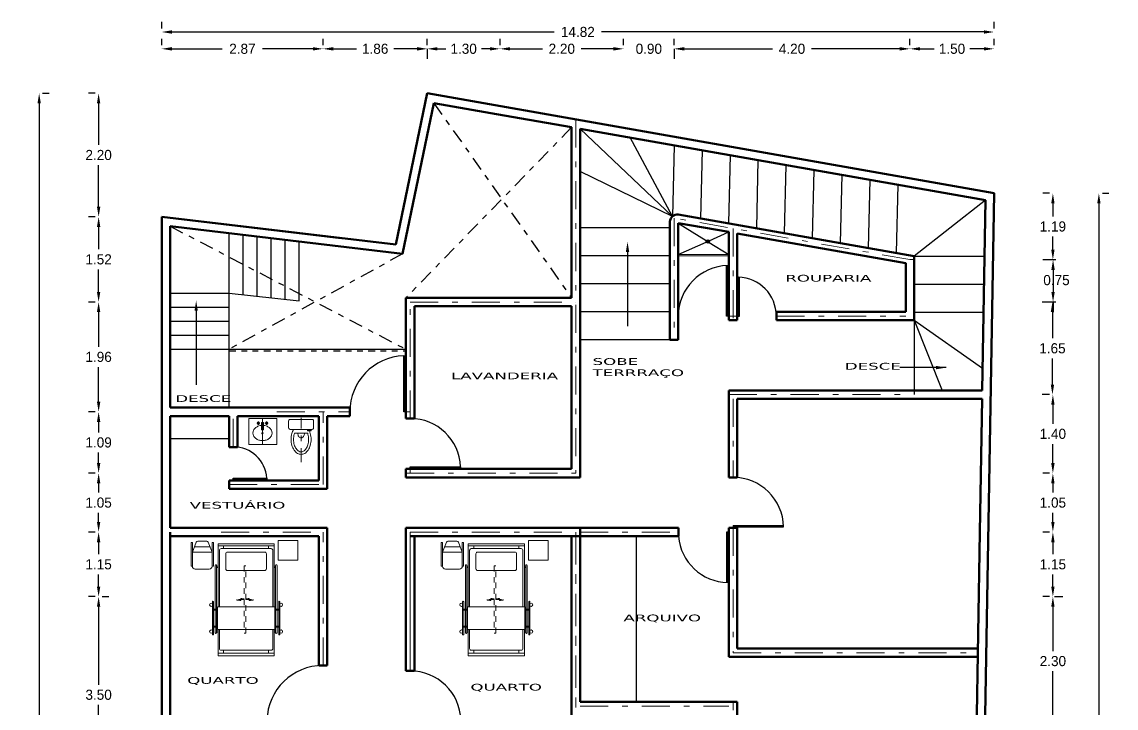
# Model space of a CAD drawing. Extents: x 80.1 to 126.1, y 13.8 to 42.4.
# Drawn here: x 106.63 to 126.12, y 30.13 to 42.37 of the extents above; entities that cross this region are included whole.
import ezdxf

# ---------------------------------------------------------------- set-up
doc = ezdxf.new("R2010")
doc.units = 0
doc.header["$MEASUREMENT"] = 0
doc.header["$PDMODE"] = 2
for name, pattern in [('DASHDOT', [1, 0.5, -0.25, 0, -0.25]), ('DASHDOT2', [0.5, 0.25, -0.125, 0, -0.125]), ('DIVIDE5', [0.24, 0.12, -0.04, 0, -0.04, 0, -0.04]), ('EJES630', [6.3, 5.5, -0.4, 0, -0.4]), ('HIDDEN5', [0.07, 0.04, -0.03])]:
    doc.linetypes.add(name, pattern=pattern)
doc.layers.get('0').update_dxf_attribs({"linetype": 'CONTINUOUS'})
doc.layers.get('DEFPOINTS').update_dxf_attribs({"linetype": 'CONTINUOUS'})
for name, color, linetype, lineweight in [('EJES', 4, 'EJES630', 13), ('MOB', 7, 'CONTINUOUS', 9), ('MUROS', 5, 'CONTINUOUS', 50)]:
    doc.layers.add(name, color=color, linetype=linetype, lineweight=lineweight)
doc.styles.add('100', font='verdana.ttf', dxfattribs={"width": 1.8, "height": 0.12})
doc.dimstyles.get("Standard").update_dxf_attribs({"dimtxt": 0.18045, "dimasz": 0.18, "dimexe": 0.18, "dimexo": 0.0625, "dimgap": 0.09, "dimtad": 0, "dimtih": 1, "dimtoh": 1, "dimzin": 0, "dimdsep": 46, "dimtxsty": 'Standard', "dimblk2": 'CLOSEDBLANK', "dimcen": 0.09, "dimadec": 0, "dimazin": 0, "dimtfac": 1, "dimtofl": 0, "dimtmove": 0, "dimatfit": 3, "dimfxl": 1, "dimtolj": 1, "dimtzin": 0, "dimarcsym": 0})

# ---------------------------------------------------------------- blocks, each defined once
blk = doc.blocks.new('*D77')
at = {"color": 0, "lineweight": -2}
for p, q in [((109.12, 41.948), (109.12, 42.065)), ((111.994, 41.948), (111.994, 42.065)), ((109.3, 41.885), (110.196, 41.885)), ((111.814, 41.885), (110.917, 41.885))]:
    blk.add_line(p, q, dxfattribs=at)
at = {"color": 0}
for points in [[(109.3, 41.915), (109.3, 41.855), (109.12, 41.885)], [(111.814, 41.915), (111.814, 41.855), (111.994, 41.885)]]:
    blk.add_solid(points, dxfattribs=at)
at = {"layer": 'DEFPOINTS', "color": 0}
for p in [(109.12, 41.885), (111.994, 41.885), (111.994, 41.885)]:
    blk.add_point(p, dxfattribs=at)
at = {"color": 0, "insert": (110.557, 41.885), "char_height": 0.1804, "attachment_point": 5}
blk.add_mtext('\\A1;2.87', dxfattribs=at)
blk = doc.blocks.new('_ClosedBlank')
at = {"color": 0, "linetype": 'ByBlock', "lineweight": -2}
for p, q in [((-1, 0.17), (0, 0)), ((-1, 0.17), (-1, -0.17)), ((0, 0), (-1, -0.17))]:
    blk.add_line(p, q, dxfattribs=at)
blk = doc.blocks.new('*D78')
at = {"color": 0, "lineweight": -2}
for p, q in [((111.994, 41.948), (111.994, 42.065)), ((113.849, 41.948), (113.849, 42.065)), ((112.174, 41.885), (112.591, 41.885)), ((113.669, 41.885), (113.252, 41.885))]:
    blk.add_line(p, q, dxfattribs=at)
at = {"color": 0}
for points in [[(112.174, 41.915), (112.174, 41.855), (111.994, 41.885)], [(113.669, 41.915), (113.669, 41.855), (113.849, 41.885)]]:
    blk.add_solid(points, dxfattribs=at)
at = {"layer": 'DEFPOINTS', "color": 0}
for p in [(111.994, 41.885), (113.849, 41.885), (113.849, 41.885)]:
    blk.add_point(p, dxfattribs=at)
at = {"color": 0, "insert": (112.921, 41.885), "char_height": 0.1804, "attachment_point": 5}
blk.add_mtext('\\A1;1.86', dxfattribs=at)
blk = doc.blocks.new('*D79')
at = {"color": 0, "lineweight": -2}
for p, q in [((115.145, 41.948), (115.145, 42.065)), ((113.849, 41.885), (113.849, 41.705)), ((114.029, 41.885), (114.181, 41.885)), ((114.965, 41.885), (114.812, 41.885))]:
    blk.add_line(p, q, dxfattribs=at)
at = {"color": 0}
for points in [[(114.029, 41.915), (114.029, 41.855), (113.849, 41.885)], [(114.965, 41.915), (114.965, 41.855), (115.145, 41.885)]]:
    blk.add_solid(points, dxfattribs=at)
at = {"layer": 'DEFPOINTS', "color": 0}
for p in [(113.849, 41.948), (115.145, 41.885), (115.145, 41.885)]:
    blk.add_point(p, dxfattribs=at)
at = {"color": 0, "insert": (114.497, 41.885), "char_height": 0.1804, "attachment_point": 5}
blk.add_mtext('\\A1;1.30', dxfattribs=at)
blk = doc.blocks.new('*D80')
at = {"color": 0, "lineweight": -2}
for p, q in [((115.145, 41.948), (115.145, 42.065)), ((117.345, 41.948), (117.345, 42.065)), ((115.325, 41.885), (115.899, 41.885)), ((117.165, 41.885), (116.59, 41.885))]:
    blk.add_line(p, q, dxfattribs=at)
at = {"color": 0}
for points in [[(115.325, 41.915), (115.325, 41.855), (115.145, 41.885)], [(117.165, 41.915), (117.165, 41.855), (117.345, 41.885)]]:
    blk.add_solid(points, dxfattribs=at)
at = {"layer": 'DEFPOINTS', "color": 0}
for p in [(115.145, 41.885), (117.345, 41.885), (117.345, 41.885)]:
    blk.add_point(p, dxfattribs=at)
at = {"color": 0, "insert": (116.245, 41.885), "char_height": 0.1804, "attachment_point": 5}
blk.add_mtext('\\A1;2.20', dxfattribs=at)
blk = doc.blocks.new('*D81')
at = {"color": 0, "lineweight": -2}
for p, q in [((117.345, 41.948), (117.345, 42.065)), ((118.245, 41.948), (118.245, 42.065)), ((117.165, 41.885), (116.985, 41.885)), ((118.425, 41.885), (118.605, 41.885))]:
    blk.add_line(p, q, dxfattribs=at)
at = {"color": 0}
for points in [[(117.165, 41.915), (117.165, 41.855), (117.345, 41.885)], [(118.425, 41.915), (118.425, 41.855), (118.245, 41.885)]]:
    blk.add_solid(points, dxfattribs=at)
at = {"layer": 'DEFPOINTS', "color": 0}
for p in [(117.345, 41.885), (118.245, 41.885), (118.245, 41.885)]:
    blk.add_point(p, dxfattribs=at)
at = {"color": 0, "insert": (117.795, 41.885), "char_height": 0.1804, "attachment_point": 5}
blk.add_mtext('\\A1;0.90', dxfattribs=at)
blk = doc.blocks.new('*D82')
at = {"color": 0, "lineweight": -2}
for p, q in [((122.445, 41.948), (122.445, 42.065)), ((118.245, 41.885), (118.245, 41.705)), ((118.425, 41.885), (119.999, 41.885)), ((122.265, 41.885), (120.69, 41.885))]:
    blk.add_line(p, q, dxfattribs=at)
at = {"color": 0}
for points in [[(118.425, 41.915), (118.425, 41.855), (118.245, 41.885)], [(122.265, 41.915), (122.265, 41.855), (122.445, 41.885)]]:
    blk.add_solid(points, dxfattribs=at)
at = {"layer": 'DEFPOINTS', "color": 0}
for p in [(118.245, 41.948), (122.445, 41.885), (122.445, 41.885)]:
    blk.add_point(p, dxfattribs=at)
at = {"color": 0, "insert": (120.345, 41.885), "char_height": 0.1804, "attachment_point": 5}
blk.add_mtext('\\A1;4.20', dxfattribs=at)
blk = doc.blocks.new('*D83')
at = {"color": 0, "lineweight": -2}
for p, q in [((122.445, 41.948), (122.445, 42.065)), ((123.943, 41.948), (123.943, 42.065)), ((122.625, 41.885), (122.878, 41.885)), ((123.763, 41.885), (123.509, 41.885))]:
    blk.add_line(p, q, dxfattribs=at)
at = {"color": 0}
for points in [[(122.625, 41.915), (122.625, 41.855), (122.445, 41.885)], [(123.763, 41.915), (123.763, 41.855), (123.943, 41.885)]]:
    blk.add_solid(points, dxfattribs=at)
at = {"layer": 'DEFPOINTS', "color": 0}
for p in [(122.445, 41.885), (123.943, 41.885), (123.943, 41.885)]:
    blk.add_point(p, dxfattribs=at)
at = {"color": 0, "insert": (123.194, 41.885), "char_height": 0.1804, "attachment_point": 5}
blk.add_mtext('\\A1;1.50', dxfattribs=at)
blk = doc.blocks.new('*D84')
at = {"color": 0, "lineweight": -2}
for p, q in [((109.12, 42.248), (109.12, 42.365)), ((123.943, 42.248), (123.943, 42.365)), ((109.3, 42.185), (116.11, 42.185)), ((123.763, 42.185), (116.952, 42.185))]:
    blk.add_line(p, q, dxfattribs=at)
at = {"color": 0}
for points in [[(109.3, 42.215), (109.3, 42.155), (109.12, 42.185)], [(123.763, 42.215), (123.763, 42.155), (123.943, 42.185)]]:
    blk.add_solid(points, dxfattribs=at)
at = {"layer": 'DEFPOINTS', "color": 0}
for p in [(109.12, 42.185), (123.943, 42.185), (123.943, 42.185)]:
    blk.add_point(p, dxfattribs=at)
at = {"color": 0, "insert": (116.531, 42.185), "char_height": 0.1804, "attachment_point": 5}
blk.add_mtext('\\A1;14.82', dxfattribs=at)
blk = doc.blocks.new('*D85')
at = {"color": 0, "lineweight": -2}
for p, q in [((124.929, 39.31), (124.811, 39.31)), ((124.991, 39.13), (124.991, 38.898)), ((124.991, 38.305), (124.991, 38.538)), ((124.929, 38.125), (124.811, 38.125))]:
    blk.add_line(p, q, dxfattribs=at)
at = {"color": 0}
for points in [[(124.961, 39.13), (125.021, 39.13), (124.991, 39.31)], [(124.961, 38.305), (125.021, 38.305), (124.991, 38.125)]]:
    blk.add_solid(points, dxfattribs=at)
at = {"layer": 'DEFPOINTS', "color": 0}
for p in [(124.991, 39.31), (124.991, 38.125), (124.991, 38.125)]:
    blk.add_point(p, dxfattribs=at)
at = {"color": 0, "insert": (124.991, 38.718), "char_height": 0.1804, "attachment_point": 5}
blk.add_mtext('\\A1;1.19', dxfattribs=at)
blk = doc.blocks.new('*D86')
at = {"color": 0, "lineweight": -2}
for p, q in [((124.929, 35.722), (124.811, 35.722)), ((124.991, 35.542), (124.991, 35.202)), ((124.991, 34.502), (124.991, 34.842)), ((124.929, 34.322), (124.811, 34.322))]:
    blk.add_line(p, q, dxfattribs=at)
at = {"color": 0}
for points in [[(124.961, 35.542), (125.021, 35.542), (124.991, 35.722)], [(124.961, 34.502), (125.021, 34.502), (124.991, 34.322)]]:
    blk.add_solid(points, dxfattribs=at)
at = {"layer": 'DEFPOINTS', "color": 0}
for p in [(124.991, 35.722), (124.991, 34.322), (124.991, 34.322)]:
    blk.add_point(p, dxfattribs=at)
at = {"color": 0, "insert": (124.991, 35.022), "char_height": 0.1804, "attachment_point": 5}
blk.add_mtext('\\A1;1.40', dxfattribs=at)
blk = doc.blocks.new('*D87')
at = {"color": 0, "lineweight": -2}
for p, q in [((124.929, 34.322), (124.811, 34.322)), ((124.991, 34.142), (124.991, 33.977)), ((124.991, 33.452), (124.991, 33.617)), ((124.929, 33.272), (124.811, 33.272))]:
    blk.add_line(p, q, dxfattribs=at)
at = {"color": 0}
for points in [[(124.961, 34.142), (125.021, 34.142), (124.991, 34.322)], [(124.961, 33.452), (125.021, 33.452), (124.991, 33.272)]]:
    blk.add_solid(points, dxfattribs=at)
at = {"layer": 'DEFPOINTS', "color": 0}
for p in [(124.991, 34.322), (124.991, 33.272), (124.991, 33.272)]:
    blk.add_point(p, dxfattribs=at)
at = {"color": 0, "insert": (124.991, 33.797), "char_height": 0.1804, "attachment_point": 5}
blk.add_mtext('\\A1;1.05', dxfattribs=at)
blk = doc.blocks.new('*D88')
at = {"color": 0, "lineweight": -2}
for p, q in [((124.929, 33.272), (124.811, 33.272)), ((124.991, 33.092), (124.991, 32.877)), ((124.991, 32.302), (124.991, 32.517)), ((124.929, 32.122), (124.811, 32.122))]:
    blk.add_line(p, q, dxfattribs=at)
at = {"color": 0}
for points in [[(124.961, 33.092), (125.021, 33.092), (124.991, 33.272)], [(124.961, 32.302), (125.021, 32.302), (124.991, 32.122)]]:
    blk.add_solid(points, dxfattribs=at)
at = {"layer": 'DEFPOINTS', "color": 0}
for p in [(124.991, 33.272), (124.991, 32.122), (124.991, 32.122)]:
    blk.add_point(p, dxfattribs=at)
at = {"color": 0, "insert": (124.991, 32.697), "char_height": 0.1804, "attachment_point": 5}
blk.add_mtext('\\A1;1.15', dxfattribs=at)
blk = doc.blocks.new('*D92')
at = {"color": 0, "lineweight": -2}
for p, q in [((125.872, 39.31), (125.99, 39.31)), ((125.81, 39.13), (125.81, 29.395)), ((125.81, 19.299), (125.81, 29.035)), ((125.747, 19.119), (125.63, 19.119))]:
    blk.add_line(p, q, dxfattribs=at)
at = {"color": 0}
for points in [[(125.78, 39.13), (125.84, 39.13), (125.81, 39.31)], [(125.78, 19.299), (125.84, 19.299), (125.81, 19.119)]]:
    blk.add_solid(points, dxfattribs=at)
at = {"layer": 'DEFPOINTS', "color": 0}
for p in [(125.81, 39.31), (125.81, 19.119), (125.81, 19.119)]:
    blk.add_point(p, dxfattribs=at)
at = {"color": 0, "insert": (125.81, 29.215), "char_height": 0.1804, "attachment_point": 5}
blk.add_mtext('\\A1;20.19', dxfattribs=at)
blk = doc.blocks.new('*D93')
at = {"color": 0, "lineweight": -2}
for p, q in [((106.999, 41.092), (107.117, 41.092)), ((106.937, 40.912), (106.937, 29.172)), ((106.937, 17.071), (106.937, 28.812)), ((106.874, 16.891), (106.757, 16.891))]:
    blk.add_line(p, q, dxfattribs=at)
at = {"color": 0}
for points in [[(106.907, 40.912), (106.967, 40.912), (106.937, 41.092)], [(106.907, 17.071), (106.967, 17.071), (106.937, 16.891)]]:
    blk.add_solid(points, dxfattribs=at)
at = {"layer": 'DEFPOINTS', "color": 0}
for p in [(106.937, 41.092), (106.937, 16.891), (106.937, 16.891)]:
    blk.add_point(p, dxfattribs=at)
at = {"color": 0, "insert": (106.937, 28.992), "char_height": 0.1804, "attachment_point": 5}
blk.add_mtext('\\A1;24.20', dxfattribs=at)
blk = doc.blocks.new('*D94')
at = {"color": 0, "lineweight": -2}
for p, q in [((107.933, 41.092), (107.816, 41.092)), ((107.996, 40.912), (107.996, 40.172)), ((107.996, 39.071), (107.996, 39.812)), ((107.933, 38.891), (107.816, 38.891))]:
    blk.add_line(p, q, dxfattribs=at)
at = {"color": 0}
for points in [[(107.966, 40.912), (108.026, 40.912), (107.996, 41.092)], [(107.966, 39.071), (108.026, 39.071), (107.996, 38.891)]]:
    blk.add_solid(points, dxfattribs=at)
at = {"layer": 'DEFPOINTS', "color": 0}
for p in [(107.996, 41.092), (107.996, 38.891), (107.996, 38.891)]:
    blk.add_point(p, dxfattribs=at)
at = {"color": 0, "insert": (107.996, 39.992), "char_height": 0.1804, "attachment_point": 5}
blk.add_mtext('\\A1;2.20', dxfattribs=at)
blk = doc.blocks.new('*D95')
at = {"color": 0, "lineweight": -2}
for p, q in [((107.933, 38.891), (107.816, 38.891)), ((107.996, 38.711), (107.996, 38.312)), ((107.996, 37.552), (107.996, 37.952)), ((107.933, 37.372), (107.816, 37.372))]:
    blk.add_line(p, q, dxfattribs=at)
at = {"color": 0}
for points in [[(107.966, 38.711), (108.026, 38.711), (107.996, 38.891)], [(107.966, 37.552), (108.026, 37.552), (107.996, 37.372)]]:
    blk.add_solid(points, dxfattribs=at)
at = {"layer": 'DEFPOINTS', "color": 0}
for p in [(107.996, 38.891), (107.996, 37.372), (107.996, 37.372)]:
    blk.add_point(p, dxfattribs=at)
at = {"color": 0, "insert": (107.996, 38.132), "char_height": 0.1804, "attachment_point": 5}
blk.add_mtext('\\A1;1.52', dxfattribs=at)
blk = doc.blocks.new('*D96')
at = {"color": 0, "lineweight": -2}
for p, q in [((107.933, 37.372), (107.816, 37.372)), ((107.996, 37.192), (107.996, 36.574)), ((107.996, 35.596), (107.996, 36.214)), ((107.933, 35.416), (107.816, 35.416))]:
    blk.add_line(p, q, dxfattribs=at)
at = {"color": 0}
for points in [[(107.966, 37.192), (108.026, 37.192), (107.996, 37.372)], [(107.966, 35.596), (108.026, 35.596), (107.996, 35.416)]]:
    blk.add_solid(points, dxfattribs=at)
at = {"layer": 'DEFPOINTS', "color": 0}
for p in [(107.996, 37.372), (107.996, 35.416), (107.996, 35.416)]:
    blk.add_point(p, dxfattribs=at)
at = {"color": 0, "insert": (107.996, 36.394), "char_height": 0.1804, "attachment_point": 5}
blk.add_mtext('\\A1;1.96', dxfattribs=at)
blk = doc.blocks.new('*D97')
at = {"color": 0, "lineweight": -2}
for p, q in [((107.933, 35.416), (107.816, 35.416)), ((107.996, 35.236), (107.996, 35.049)), ((107.996, 34.502), (107.996, 34.689)), ((107.933, 34.322), (107.816, 34.322))]:
    blk.add_line(p, q, dxfattribs=at)
at = {"color": 0}
for points in [[(107.966, 35.236), (108.026, 35.236), (107.996, 35.416)], [(107.966, 34.502), (108.026, 34.502), (107.996, 34.322)]]:
    blk.add_solid(points, dxfattribs=at)
at = {"layer": 'DEFPOINTS', "color": 0}
for p in [(107.996, 35.416), (107.996, 34.322), (107.996, 34.322)]:
    blk.add_point(p, dxfattribs=at)
at = {"color": 0, "insert": (107.996, 34.869), "char_height": 0.1804, "attachment_point": 5}
blk.add_mtext('\\A1;1.09', dxfattribs=at)
blk = doc.blocks.new('*D98')
at = {"color": 0, "lineweight": -2}
for p, q in [((107.933, 34.322), (107.816, 34.322)), ((107.996, 34.142), (107.996, 33.977)), ((107.996, 33.452), (107.996, 33.617)), ((107.933, 33.272), (107.816, 33.272))]:
    blk.add_line(p, q, dxfattribs=at)
at = {"color": 0}
for points in [[(107.966, 34.142), (108.026, 34.142), (107.996, 34.322)], [(107.966, 33.452), (108.026, 33.452), (107.996, 33.272)]]:
    blk.add_solid(points, dxfattribs=at)
at = {"layer": 'DEFPOINTS', "color": 0}
for p in [(107.996, 34.322), (107.996, 33.272), (107.996, 33.272)]:
    blk.add_point(p, dxfattribs=at)
at = {"color": 0, "insert": (107.996, 33.797), "char_height": 0.1804, "attachment_point": 5}
blk.add_mtext('\\A1;1.05', dxfattribs=at)
blk = doc.blocks.new('*D99')
at = {"color": 0, "lineweight": -2}
for p, q in [((107.933, 33.272), (107.816, 33.272)), ((107.996, 33.092), (107.996, 32.877)), ((107.996, 32.302), (107.996, 32.517)), ((107.933, 32.122), (107.816, 32.122))]:
    blk.add_line(p, q, dxfattribs=at)
at = {"color": 0}
for points in [[(107.966, 33.092), (108.026, 33.092), (107.996, 33.272)], [(107.966, 32.302), (108.026, 32.302), (107.996, 32.122)]]:
    blk.add_solid(points, dxfattribs=at)
at = {"layer": 'DEFPOINTS', "color": 0}
for p in [(107.996, 33.272), (107.996, 32.122), (107.996, 32.122)]:
    blk.add_point(p, dxfattribs=at)
at = {"color": 0, "insert": (107.996, 32.697), "char_height": 0.1804, "attachment_point": 5}
blk.add_mtext('\\A1;1.15', dxfattribs=at)
blk = doc.blocks.new('*D100')
at = {"color": 0, "lineweight": -2}
for p, q in [((108.058, 32.122), (108.176, 32.122)), ((107.996, 31.942), (107.996, 30.552)), ((107.996, 28.802), (107.996, 30.192)), ((107.933, 28.622), (107.816, 28.622))]:
    blk.add_line(p, q, dxfattribs=at)
at = {"color": 0}
for points in [[(107.966, 31.942), (108.026, 31.942), (107.996, 32.122)], [(107.966, 28.802), (108.026, 28.802), (107.996, 28.622)]]:
    blk.add_solid(points, dxfattribs=at)
at = {"layer": 'DEFPOINTS', "color": 0}
for p in [(107.996, 32.122), (107.996, 28.622), (107.996, 28.622)]:
    blk.add_point(p, dxfattribs=at)
at = {"color": 0, "insert": (107.996, 30.372), "char_height": 0.1804, "attachment_point": 5}
blk.add_mtext('\\A1;3.50', dxfattribs=at)
blk = doc.blocks.new('*D106')
at = {"color": 0, "lineweight": -2}
for p, q in [((125.021, 32.122), (125.171, 32.122)), ((124.991, 31.942), (124.991, 31.152)), ((124.991, 30.002), (124.991, 30.792)), ((124.929, 29.822), (124.811, 29.822))]:
    blk.add_line(p, q, dxfattribs=at)
at = {"color": 0}
for points in [[(124.961, 31.942), (125.021, 31.942), (124.991, 32.122)], [(124.961, 30.002), (125.021, 30.002), (124.991, 29.822)]]:
    blk.add_solid(points, dxfattribs=at)
at = {"layer": 'DEFPOINTS', "color": 0}
for p in [(124.959, 32.122), (124.991, 29.822), (124.991, 29.822)]:
    blk.add_point(p, dxfattribs=at)
at = {"color": 0, "insert": (124.991, 30.972), "char_height": 0.1804, "attachment_point": 5}
blk.add_mtext('\\A1;2.30', dxfattribs=at)
blk = doc.blocks.new('*D109')
at = {"color": 0, "lineweight": -2}
for p, q in [((124.921, 37.372), (124.803, 37.372)), ((124.983, 37.192), (124.983, 36.727)), ((124.983, 35.902), (124.983, 36.367)), ((124.921, 35.722), (124.803, 35.722))]:
    blk.add_line(p, q, dxfattribs=at)
at = {"color": 0}
for points in [[(124.953, 37.192), (125.013, 37.192), (124.983, 37.372)], [(124.953, 35.902), (125.013, 35.902), (124.983, 35.722)]]:
    blk.add_solid(points, dxfattribs=at)
at = {"layer": 'DEFPOINTS', "color": 0}
for p in [(124.983, 37.372), (124.983, 35.722), (124.983, 35.722)]:
    blk.add_point(p, dxfattribs=at)
at = {"color": 0, "insert": (124.983, 36.547), "char_height": 0.1804, "attachment_point": 5}
blk.add_mtext('\\A1;1.65', dxfattribs=at)
blk = doc.blocks.new('WCCAJA')
at = {"linetype": 'DASHDOT2'}
blk.add_line((0, -0.79), (0, 0), dxfattribs=at)
for points in [[(-0.223, -0.053), (-0.223, -0.178, 0.414214), (-0.196, -0.205), (0.196, -0.205, 0.414214), (0.223, -0.178), (0.223, -0.053, 0.414214), (0.196, -0.027), (-0.196, -0.027, 0.414214)], [(-0.115, -0.272, 0.018298), (-0.121, -0.288, 0.067459), (-0.134, -0.383, 0.067459), (-0.121, -0.477, 0.079812), (-0.089, -0.547, 0.107118), (-0.04, -0.594, 0.139889), (0, -0.605, 0.139889), (0.04, -0.594, 0.107118), (0.089, -0.547, 0.079812), (0.121, -0.477, 0.067459), (0.134, -0.383, 0.067459), (0.121, -0.288, 0.018298), (0.115, -0.272)]]:
    blk.add_lwpolyline(points, format="xyb", close=True)
for points in [[(-0.147, -0.232, 0.042039), (-0.164, -0.277, 0.067459), (-0.178, -0.383, 0.067459), (-0.164, -0.489, 0.079812), (-0.126, -0.572, 0.107118), (-0.064, -0.632, 0.139889), (0, -0.65, 0.139889), (0.064, -0.632, 0.107118), (0.126, -0.572, 0.079812), (0.164, -0.489, 0.067459), (0.178, -0.383, 0.067459), (0.164, -0.277, 0.068576), (0.133, -0.205, 0.107118)], [(-0.133, -0.205, 0.008988), (-0.138, -0.214, 0.067459)], [(-0.06, -0.272, 0.059324), (-0.055, -0.303, 0.07998), (-0.043, -0.331, 0.107107), (-0.022, -0.351, 0.139517), (0, -0.357, 0.139517), (0.022, -0.351, 0.107107), (0.043, -0.331, 0.07998), (0.055, -0.303, 0.059324), (0.06, -0.272, 0.067669)]]:
    blk.add_lwpolyline(points, format="xyb")
blk.add_lwpolyline([(-0.116, -0.214), (-0.116, -0.232), (-0.178, -0.232), (-0.178, -0.214)], close=True)
blk = doc.blocks.new('37830054')
at = {"linetype": 'HIDDEN5'}
blk.add_lwpolyline([(-0.61, 0.02), (-0.61, 0.05), (0.59, 0.05), (0.59, 0.02)], close=True, dxfattribs=at)
for points in [[(-0.01, 0.05), (-0.01, 0.18), (-0.02, 0.18), (-0.02, 0.13), (-0.03, 0.13), (-0.03, 0.11), (-0.01, 0.11), (0, 0.11), (0.01, 0.11), (0.01, 0.09), (0, 0.09), (0, 0.05)], [(-0.01, 0.02), (-0.01, -0.11), (-0.02, -0.11), (-0.02, -0.06), (-0.03, -0.06), (-0.03, -0.04), (-0.01, -0.04), (0, -0.04), (0.01, -0.04), (0.01, -0.02), (0, -0.02), (0, 0.02)]]:
    blk.add_lwpolyline(points, dxfattribs=at)
blk = doc.blocks.new('31640053')
for p, q in [((1.167, 0.51), (1.167, 0.59)), ((1.187, 0.51), (1.187, 0.59)), ((1.467, 0.51), (1.467, 0.59)), ((1.487, 0.51), (1.487, 0.59)), ((0.038, 0.5), (0.038, -0.5)), ((0.038, 0.4), (0.088, 0.4)), ((0.4, 0.525), (0.4, 0.5)), ((0.4, 0.5), (0.425, 0.5)), ((0.425, 0.5), (0.425, 0.525)), ((1.187, 0.58), (1.467, 0.58)), ((1.187, 0.55), (1.467, 0.55)), ((1.187, 0.525), (1.467, 0.525)), ((1.55, 0.525), (1.55, 0.5)), ((1.55, 0.5), (1.575, 0.5)), ((1.575, 0.5), (1.575, 0.525)), ((1.9, 0.4), (1.95, 0.4)), ((1.95, 0.5), (1.95, -0.5)), ((0.038, -0.4), (0.088, -0.4)), ((0.4, -0.5), (0.425, -0.5)), ((0.4, -0.525), (0.4, -0.5)), ((0.425, -0.5), (0.425, -0.525)), ((1.167, -0.51), (1.167, -0.59)), ((1.187, -0.51), (1.187, -0.59)), ((1.187, -0.525), (1.467, -0.525)), ((1.187, -0.55), (1.467, -0.55)), ((1.187, -0.58), (1.467, -0.58)), ((1.467, -0.51), (1.467, -0.59)), ((1.487, -0.51), (1.487, -0.59)), ((1.55, -0.5), (1.55, -0.525)), ((1.575, -0.5), (1.55, -0.5)), ((1.575, -0.525), (1.575, -0.5)), ((1.9, -0.4), (1.95, -0.4))]:
    blk.add_line(p, q)
for points in [[(1.487, 0.58), (1.617, 0.58, 1), (1.617, 0.6), (1.037, 0.6, 1), (1.037, 0.58), (1.167, 0.58)], [(1.127, -0.475), (0.118, -0.475, -0.414214), (0.088, -0.445), (0.088, 0.445, -0.414214), (0.118, 0.475), (1.127, 0.475)], [(1.167, 0.525), (0.388, 0.525, -1), (0.388, 0.55), (1.167, 0.55)], [(1.487, 0.55), (1.588, 0.55, -1), (1.588, 0.525), (1.487, 0.525)], [(1.527, 0.475), (1.87, 0.475, -0.414214), (1.9, 0.445), (1.9, -0.445, -0.414214), (1.87, -0.475), (1.527, -0.475)], [(1.167, -0.525), (0.388, -0.525, 1), (0.388, -0.55), (1.167, -0.55)], [(1.487, -0.58), (1.617, -0.58, -1), (1.617, -0.6), (1.037, -0.6, -1), (1.037, -0.58), (1.167, -0.58)], [(1.487, -0.55), (1.588, -0.55, 1), (1.588, -0.525), (1.487, -0.525)]]:
    blk.add_lwpolyline(points, format="xyb")
for points in [[(1.127, -0.5), (0, -0.5), (0, 0.5), (1.127, 0.5)], [(1.527, 0.5), (2, 0.5), (2, -0.5), (1.527, -0.5)]]:
    blk.add_lwpolyline(points)
blk.add_lwpolyline([(1.527, -0.51), (1.127, -0.51), (1.127, 0.51), (1.527, 0.51)], close=True)
blk.add_lwpolyline([(0.15, -0.332, 0.414214), (0.18, -0.362), (0.447, -0.362, 0.414214), (0.477, -0.332), (0.477, 0.333, 0.414214), (0.447, 0.363), (0.18, 0.363, 0.414214), (0.15, 0.333)], format="xyb", close=True)
for centre, radius, start, end in [((1.087, 0.62), 0.03, 318.1897, 221.8103), ((1.177, 0.59), 0.01, 0, 180), ((1.477, 0.59), 0.01, 0, 180), ((1.567, 0.62), 0.03, 318.1897, 221.8103), ((1.087, -0.62), 0.03, 138.1897, 41.8103), ((1.177, -0.59), 0.01, 180, 0), ((1.477, -0.59), 0.01, 180, 0), ((1.567, -0.62), 0.03, 138.1897, 41.8103)]:
    blk.add_arc(centre, radius, start, end)
blk = doc.blocks.new('31430059')
blk.add_lwpolyline([(0, 0), (0, -0.35), (0.35, -0.35), (0.35, 0)], close=True)
blk = doc.blocks.new('18140127')
blk.add_line((-0.137, 0.1), (0.137, 0.1))
blk.add_lwpolyline([(-0.175, 0), (-0.107, 0.181, -0.312633), (-0.079, 0.2), (0.079, 0.2, -0.312633), (0.107, 0.181), (0.175, 0)], format="xyb", close=True)
blk.add_lwpolyline([(0.175, -0.25), (0.175, 0.174), (0.2, 0.174), (0.2, -0.25), (0.175, -0.25, -0.414214), (0.125, -0.3), (-0.125, -0.3, -0.414214), (-0.175, -0.25), (-0.175, 0.174), (-0.2, 0.174), (-0.2, -0.25), (-0.175, -0.25)], format="xyb")

msp = doc.modelspace()

# ---------------------------------------------------------------- hatches: boundary and pattern name
msp.add_hatch(color=256).paths.add_polyline_path([(118.814, 38.452, 1), (118.874, 38.452, 1)])

# ---------------------------------------------------------------- linework, layer by layer
at = {"linetype": 'DASHDOT2'}
for p, q in [((113.966, 40.919), (116.42, 37.447)), ((116.42, 40.486), (113.469, 37.447)), ((109.27, 38.723), (113.469, 36.531)), ((113.409, 38.23), (110.319, 36.531))]:
    msp.add_line(p, q, dxfattribs=at)
for p, q in [((116.803, 40.571), (116.803, 40.571)), ((116.57, 40.46), (118.214, 38.897)), ((118.214, 38.897), (117.461, 40.302)), ((118.245, 40.164), (118.214, 38.897)), ((118.743, 40.076), (118.714, 38.863)), ((119.241, 39.988), (119.212, 38.775)), ((119.244, 40.14), (119.244, 40.14)), ((119.739, 39.9), (119.71, 38.687)), ((120.237, 39.812), (120.208, 38.599)), ((118.214, 38.897), (116.57, 39.697)), ((120.735, 39.724), (120.706, 38.511)), ((121.233, 39.637), (121.204, 38.423)), ((121.731, 39.549), (121.702, 38.335)), ((122.229, 39.461), (122.2, 38.247)), ((123.791, 39.185), (122.52, 38.191)), ((110.319, 35.491), (110.319, 38.598)), ((118.17, 38.697), (116.57, 38.697)), ((117.219, 38.697), (117.101, 38.697)), ((118.32, 38.78), (118.818, 38.468)), ((118.871, 38.465), (119.22, 38.621)), ((110.569, 37.503), (110.569, 38.568)), ((110.819, 37.475), (110.819, 38.538)), ((111.069, 37.447), (111.069, 38.508)), ((111.319, 37.419), (111.319, 38.479)), ((111.569, 37.391), (111.569, 38.449)), ((118.32, 38.217), (118.816, 38.44)), ((118.869, 38.436), (119.22, 38.217)), ((118.17, 38.197), (116.57, 38.197)), ((117.416, 38.265), (117.416, 36.945)), ((119.18, 37.122), (119.18, 38.021)), ((119.2, 37.122), (119.2, 38.022)), ((122.52, 38.191), (123.774, 38.191)), ((119.39, 37.122), (119.39, 37.818)), ((119.41, 37.122), (119.41, 37.817)), ((118.17, 37.697), (116.57, 37.697)), ((122.52, 37.691), (123.774, 37.691)), ((109.27, 37.531), (110.319, 37.531)), ((110.319, 37.531), (111.569, 37.391)), ((109.27, 37.281), (110.319, 37.281)), ((109.27, 37.031), (110.319, 37.031)), ((109.733, 37.216), (109.733, 35.896)), ((118.17, 37.197), (116.57, 37.197)), ((119.2, 37.122), (119.18, 37.122)), ((119.39, 37.122), (119.41, 37.122)), ((122.52, 37.191), (123.774, 37.191)), ((122.52, 37.047), (122.52, 35.722)), ((122.52, 37.047), (123.74, 36.191)), ((122.52, 37.047), (123.02, 35.797)), ((109.27, 36.781), (110.319, 36.781)), ((118.17, 36.697), (116.57, 36.697)), ((117.219, 36.697), (117.101, 36.697)), ((109.27, 36.531), (113.469, 36.531)), ((113.429, 35.416), (113.429, 36.416)), ((113.429, 36.416), (113.449, 36.416)), ((113.449, 35.416), (113.449, 36.416)), ((123.091, 36.204), (122.268, 36.204)), ((113.449, 35.416), (113.429, 35.416)), ((109.27, 34.941), (110.319, 34.941)), ((113.544, 34.417), (113.544, 34.437)), ((113.544, 34.437), (114.443, 34.437)), ((113.544, 34.417), (114.443, 34.417)), ((114.443, 34.437), (114.443, 34.417)), ((110.394, 34.213), (110.394, 34.233)), ((110.394, 34.233), (110.992, 34.233)), ((110.394, 34.213), (110.992, 34.213)), ((110.992, 34.233), (110.992, 34.213)), ((119.296, 33.387), (120.194, 33.387)), ((119.296, 33.387), (119.296, 33.367)), ((119.296, 33.367), (120.195, 33.367)), ((117.57, 33.197), (117.57, 30.247)), ((119.2, 33.272), (119.18, 33.272)), ((119.18, 33.272), (119.18, 32.373)), ((119.2, 33.272), (119.2, 32.372))]:
    msp.add_line(p, q)
at = {"color": 1}
for p, q in [((125.046, 38.125), (124.814, 38.125)), ((124.994, 37.945), (124.994, 37.552)), ((125.046, 37.372), (124.814, 37.372)), ((124.994, 37.372), (124.994, 37.192))]:
    msp.add_line(p, q, dxfattribs=at)
at = {"linetype": 'DIVIDE5'}
msp.add_line((110.319, 36.501), (113.469, 36.501), dxfattribs=at)
msp.add_circle((118.844, 38.452), 0.03)
for centre, radius, start, end in [((119.22, 37.122), 0.9, 91.2733, 180), ((119.37, 37.122), 0.696, 0, 88.3533), ((113.467, 35.421), 0.995, 92.1986, 180.266), ((113.544, 34.397), 0.9, 2.5473, 90), ((110.401, 34.196), 0.593, 3.5963, 90.7253), ((119.295, 33.347), 0.9, 1.2726, 90), ((119.22, 33.272), 0.9, 184.7802, 268.7267), ((111.989, 29.899), 0.995, 89.7299, 178.9593), ((113.549, 29.9), 0.897, 1.1119, 90.3597)]:
    msp.add_arc(centre, radius, start, end)
for points in [[(117.386, 38.265), (117.446, 38.265), (117.416, 38.445)], [(109.703, 37.216), (109.763, 37.216), (109.733, 37.396)], [(122.911, 36.234), (122.911, 36.174), (123.091, 36.204)]]:
    msp.add_solid(points)
at = {"color": 1}
for points in [[(124.964, 37.945), (125.024, 37.945), (124.994, 38.125)], [(124.964, 37.552), (125.024, 37.552), (124.994, 37.372)]]:
    msp.add_solid(points, dxfattribs=at)
at = {"layer": 'EJES', "linetype": 'DASHDOT'}
for p, q in [((113.29, 38.395), (113.849, 41.092)), ((113.849, 41.092), (123.943, 39.31)), ((116.495, 40.625), (116.495, 34.322)), ((116.495, 40.625), (116.495, 34.322)), ((123.599, 19.119), (123.943, 39.31)), ((109.12, 38.891), (113.29, 38.395)), ((122.445, 38.128), (118.245, 38.869)), ((118.245, 38.869), (118.245, 36.697)), ((119.295, 38.684), (119.295, 37.047)), ((122.445, 38.128), (122.52, 38.128)), ((113.544, 35.297), (113.544, 37.372)), ((113.544, 37.372), (116.495, 37.372)), ((113.544, 35.297), (113.544, 37.372)), ((119.22, 37.122), (119.37, 37.122)), ((120.066, 37.122), (122.37, 37.122)), ((119.22, 35.722), (122.445, 35.722)), ((119.295, 35.647), (119.295, 34.247)), ((110.394, 34.788), (110.394, 35.416)), ((111.17, 35.416), (112.471, 35.416)), ((111.994, 34.118), (111.994, 35.416)), ((113.469, 35.416), (113.544, 35.416)), ((113.469, 34.322), (116.495, 34.322)), ((113.544, 34.322), (113.544, 34.397)), ((110.319, 34.118), (111.994, 34.118)), ((119.295, 33.347), (119.295, 31.122)), ((110.176, 33.272), (111.994, 33.272)), ((111.994, 30.894), (111.994, 33.272)), ((113.544, 33.272), (116.495, 33.272)), ((113.544, 30.795), (113.544, 33.272)), ((116.495, 33.272), (116.495, 29.747)), ((116.495, 33.197), (116.495, 29.747)), ((116.57, 33.272), (118.323, 33.272)), ((119.295, 31.122), (123.654, 31.122)), ((119.295, 30.247), (119.295, 30.097)), ((116.57, 30.172), (119.22, 30.172))]:
    msp.add_line(p, q, dxfattribs=at)
at = {"layer": 'EJES'}
msp.add_line((113.544, 30.797), (113.544, 33.272), dxfattribs=at)
at = {"layer": 'MOB'}
for p, q in [((118.32, 38.217), (119.22, 38.217)), ((118.32, 38.197), (119.22, 38.197)), ((110.914, 35.285), (110.914, 34.826)), ((110.812, 35.213), (110.87, 35.213)), ((110.841, 35.242), (110.841, 35.184)), ((110.957, 35.213), (111.016, 35.213)), ((110.987, 35.242), (110.987, 35.184))]:
    msp.add_line(p, q, dxfattribs=at)
for points in [[(110.671, 35.296), (111.17, 35.296), (111.17, 34.835), (110.671, 34.835)], [(110.93, 35.225), (110.898, 35.225), (110.898, 35.094), (110.93, 35.094)]]:
    msp.add_lwpolyline(points, close=True, dxfattribs=at)
msp.add_lwpolyline([(110.93, 35.173, -0.06071), (110.981, 35.163, -0.088636), (111.035, 35.134, -0.105076), (111.073, 35.088, -0.120634), (111.085, 35.038, -0.120634), (111.073, 34.987, -0.105076), (111.035, 34.942, -0.088636), (110.981, 34.912, -0.079717), (110.914, 34.902, -0.079717), (110.847, 34.912, -0.088636), (110.793, 34.942, -0.105076), (110.755, 34.987, -0.120634), (110.742, 35.038, -0.120634), (110.755, 35.088, -0.105076), (110.793, 35.134, -0.088636), (110.847, 35.163, -0.06071), (110.898, 35.173)], format="xyb", dxfattribs=at)
for centre, radius in [((110.841, 35.213), 0.0219), ((110.987, 35.213), 0.0219), ((110.914, 35.033), 0.0127)]:
    msp.add_circle(centre, radius, dxfattribs=at)
at = {"layer": 'MUROS', "linetype": 'Continuous'}
for p, q in [((113.29, 38.395), (113.849, 41.092)), ((123.943, 39.31), (113.849, 41.092)), ((113.409, 38.23), (113.966, 40.919)), ((115.22, 40.698), (113.966, 40.919)), ((116.42, 40.486), (115.22, 40.698)), ((116.42, 40.486), (116.42, 37.447)), ((116.57, 40.46), (116.57, 34.247)), ((123.791, 39.185), (116.57, 40.46)), ((123.599, 19.119), (123.943, 39.31)), ((123.733, 35.797), (123.791, 39.185)), ((109.12, 38.891), (109.12, 18.966)), ((109.12, 38.891), (112.315, 38.511)), ((109.12, 38.891), (113.29, 38.395)), ((118.17, 38.806), (118.17, 36.697)), ((122.52, 38.191), (118.32, 38.932)), ((109.27, 38.723), (113.409, 38.23)), ((109.27, 38.723), (109.27, 35.491)), ((118.32, 38.78), (118.32, 36.697)), ((119.22, 38.621), (118.32, 38.78)), ((119.22, 38.621), (119.22, 37.047)), ((119.37, 38.595), (119.37, 37.047)), ((122.37, 38.065), (119.37, 38.595)), ((119.37, 38.574), (119.366, 38.575)), ((122.37, 38.065), (122.37, 37.197)), ((122.52, 38.191), (122.52, 37.047)), ((113.469, 37.447), (116.42, 37.447)), ((113.469, 35.297), (113.469, 37.447)), ((113.619, 37.297), (116.42, 37.297)), ((113.619, 35.297), (113.619, 37.297)), ((116.42, 37.297), (116.42, 34.397)), ((119.22, 37.047), (119.37, 37.047)), ((120.066, 37.197), (120.066, 37.047)), ((120.066, 37.197), (122.37, 37.197)), ((120.066, 37.047), (122.52, 37.047)), ((118.17, 36.697), (118.32, 36.697)), ((119.22, 35.797), (122.445, 35.797)), ((119.22, 35.797), (119.22, 35.647)), ((121.235, 35.797), (122.37, 35.797)), ((122.37, 35.797), (123.733, 35.797)), ((109.27, 35.491), (112.471, 35.491)), ((112.471, 35.491), (112.471, 35.341)), ((119.22, 35.647), (119.22, 34.247)), ((119.37, 35.647), (119.37, 34.247)), ((119.37, 35.647), (122.445, 35.647)), ((121.235, 35.647), (123.73, 35.647)), ((123.69, 33.272), (123.73, 35.647)), ((109.27, 35.341), (110.319, 35.341)), ((109.27, 35.341), (109.27, 33.347)), ((110.319, 34.788), (110.319, 35.341)), ((110.469, 35.341), (111.919, 35.341)), ((110.469, 34.788), (110.469, 35.341)), ((111.919, 34.193), (111.919, 35.341)), ((112.069, 34.043), (112.069, 35.341)), ((112.069, 35.341), (112.471, 35.341)), ((113.469, 35.297), (113.619, 35.297)), ((110.469, 34.788), (110.319, 34.788)), ((113.469, 34.247), (113.469, 34.397)), ((113.469, 34.397), (116.42, 34.397)), ((110.319, 34.043), (110.319, 34.193)), ((110.319, 34.193), (111.919, 34.193)), ((113.469, 34.247), (116.57, 34.247)), ((119.22, 34.247), (119.37, 34.247)), ((110.319, 34.043), (112.069, 34.043)), ((109.27, 33.347), (112.069, 33.347)), ((112.069, 30.894), (112.069, 33.347)), ((113.469, 30.797), (113.469, 33.347)), ((113.469, 33.347), (118.323, 33.347)), ((116.57, 33.347), (116.57, 32.047)), ((118.323, 33.197), (118.323, 33.347)), ((119.22, 33.347), (119.37, 33.347)), ((119.22, 33.347), (119.22, 31.047)), ((119.37, 33.347), (119.37, 31.197)), ((109.27, 33.272), (109.27, 29.822)), ((109.27, 33.197), (110.176, 33.197)), ((110.176, 33.197), (111.919, 33.197)), ((111.919, 30.894), (111.919, 33.197)), ((111.919, 30.894), (111.919, 33.197)), ((113.544, 33.197), (118.323, 33.197)), ((113.619, 30.797), (113.619, 33.197)), ((116.42, 33.197), (116.42, 29.897)), ((123.592, 27.497), (123.69, 33.272)), ((116.57, 32.047), (116.57, 30.247)), ((119.37, 31.197), (123.655, 31.197)), ((119.22, 31.047), (123.652, 31.047)), ((111.919, 30.894), (112.069, 30.894)), ((113.619, 30.797), (113.469, 30.797)), ((116.57, 30.247), (119.295, 30.247)), ((118.32, 30.247), (119.37, 30.247)), ((119.37, 30.247), (119.37, 28.697))]:
    msp.add_line(p, q, dxfattribs=at)
msp.add_arc((118.307, 38.795), 0.138, 84.7217, 175.2664, dxfattribs=at)

# ---------------------------------------------------------------- block references
at = {"layer": 'MOB', "xscale": -1}
for name, p in [('WCCAJA', (111.602, 35.307)), ('18140127', (109.842, 32.912)), ('18140127', (114.297, 32.912))]:
    msp.add_blockref(name, p, dxfattribs=at)
for name, p, rotation in [('31640053', (110.623, 33.065), 90), ('31640053', (115.078, 33.065), 90), ('37830054', (110.568, 32.081), 270), ('37830054', (115.023, 32.081), 270)]:
    msp.add_blockref(name, p, dxfattribs=dict(at, rotation=rotation))
at = {"layer": 'MOB', "rotation": 270}
for p in [(111.546, 33.12), (116.001, 33.12)]:
    msp.add_blockref('31430059', p, dxfattribs=at)

# ---------------------------------------------------------------- texts
at = {"color": 0, "style": '100', "width": 1.8}
for s, p in [('ROUPARIA', (120.225, 37.737)), ('SOBE', (116.793, 36.252)), ('DESCE', (121.285, 36.168)), ('TERRRAÇO', (116.793, 36.052)), ('DESCE', (109.361, 35.592)), ('VESTUÁRIO', (109.617, 33.691)), ('ARQUIVO', (117.343, 31.682)), ('QUARTO', (109.574, 30.568)), ('QUARTO', (114.618, 30.448))]:
    msp.add_text(s, height=0.12, dxfattribs=at).set_placement(p)
at = {"style": '100', "width": 1.8}
msp.add_text('LAVANDERIA', height=0.12, dxfattribs=at).set_placement((114.272, 35.996))
at = {"color": 1, "insert": (125.055, 37.762), "char_height": 0.1804, "attachment_point": 5}
msp.add_mtext('\\A1;0.75', dxfattribs=at)

# ---------------------------------------------------------------- dimensions: what is measured, and where the dimension line sits
at = {"color": 1}
for base, p1, p2, picture, middle in [((123.943, 42.185), (109.12, 42.185), (123.943, 42.185), '*D84', (116.531, 42.185)), ((111.994, 41.885), (109.12, 41.885), (111.994, 41.885), '*D77', (110.557, 41.885)), ((113.8489, 41.8855), (111.9936, 41.8855), (113.8489, 41.8855), '*D78', (112.9212, 41.8855)), ((115.145, 41.885), (113.849, 41.948), (115.145, 41.885), '*D79', (114.497, 41.885)), ((117.345, 41.885), (115.145, 41.885), (117.345, 41.885), '*D80', (116.245, 41.885)), ((118.245, 41.885), (117.345, 41.885), (118.245, 41.885), '*D81', (117.795, 41.885)), ((122.445, 41.885), (118.245, 41.948), (122.445, 41.885), '*D82', (120.345, 41.885)), ((123.943, 41.885), (122.445, 41.885), (123.943, 41.885), '*D83', (123.194, 41.885))]:
    dim = msp.add_linear_dim(base=base, p1=p1, p2=p2, dimstyle='Standard', dxfattribs=at)
    dim.commit()
    dim.dimension.update_dxf_attribs({"geometry": picture, "text_midpoint": middle})
for p1, p2, picture, middle in [((106.937, 41.092), (106.937, 16.891), '*D93', (106.937, 28.992)), ((107.996, 41.092), (107.996, 38.891), '*D94', (107.996, 39.992)), ((107.996, 38.891), (107.996, 37.372), '*D95', (107.996, 38.132)), ((107.996, 37.372), (107.996, 35.416), '*D96', (107.996, 36.394)), ((107.996, 35.416), (107.996, 34.322), '*D97', (107.996, 34.869)), ((107.996, 34.322), (107.996, 33.272), '*D98', (107.996, 33.797)), ((107.996, 33.272), (107.996, 32.122), '*D99', (107.996, 32.697)), ((107.996, 32.122), (107.996, 28.622), '*D100', (107.996, 30.372))]:
    dim = msp.add_aligned_dim(p1=p1, p2=p2, distance=0, dimstyle='Standard', dxfattribs=at)
    dim.commit()
    dim.dimension.update_dxf_attribs({"geometry": picture, "text_midpoint": middle})
for base, p1, p2, picture, middle in [((124.9914, 38.1251), (124.9914, 39.3105), (124.9914, 38.1251), '*D85', (124.9914, 38.7178)), ((125.81, 19.119), (125.81, 39.31), (125.81, 19.119), '*D92', (125.81, 29.215)), ((124.983, 35.722), (124.983, 37.372), (124.983, 35.722), '*D109', (124.983, 36.547)), ((124.991, 34.322), (124.991, 35.722), (124.991, 34.322), '*D86', (124.991, 35.022)), ((124.991, 33.272), (124.991, 34.322), (124.991, 33.272), '*D87', (124.991, 33.797)), ((124.991, 32.122), (124.991, 33.272), (124.991, 32.122), '*D88', (124.991, 32.697)), ((124.991, 29.822), (124.959, 32.122), (124.991, 29.822), '*D106', (124.991, 30.972))]:
    dim = msp.add_linear_dim(base=base, p1=p1, p2=p2, angle=90, dimstyle='Standard', dxfattribs=at)
    dim.commit()
    dim.dimension.update_dxf_attribs({"geometry": picture, "text_midpoint": middle})

doc.saveas('drawing.dxf')
